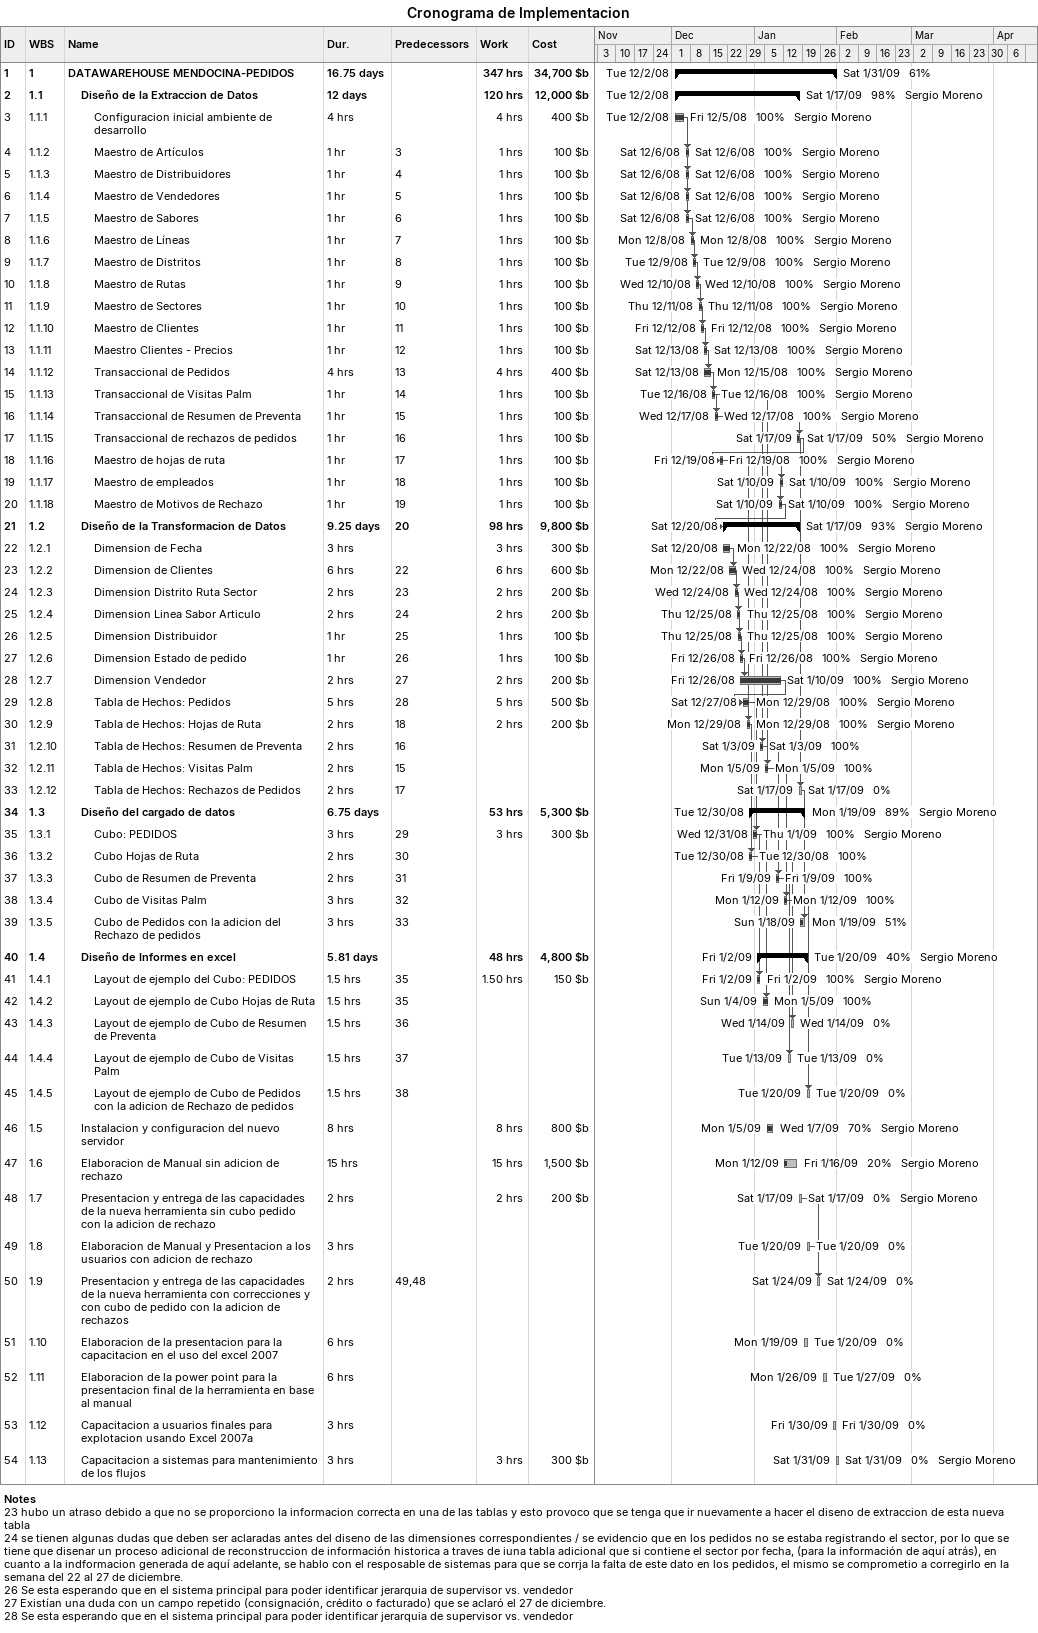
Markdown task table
Cronograma de Implementacion

| ID | WBS | Task | Duration | Start | Finish | Predecessors | Resources | % complete | Work (h) | Cost ($b) |
|---|---|---|---|---|---|---|---|---|---|---|
| 1 | 1 | **DATAWAREHOUSE MENDOCINA-PEDIDOS** | 16.75d | 2008-12-02 | 2009-01-31 |  |  | 61 | 347 | 34700 |
| 2 | 1.1 | **Diseño de la Extraccion de Datos** | 12d | 2008-12-02 | 2009-01-17 |  | Sergio Moreno | 98 | 120 | 12000 |
| 3 | 1.1.1 | Configuracion inicial ambiente de desarrollo | 4h | 2008-12-02 | 2008-12-05 |  | Sergio Moreno | 100 | 4 | 400 |
| 4 | 1.1.2 | Maestro de Artículos | 1h | 2008-12-06 | 2008-12-06 | 3 | Sergio Moreno | 100 | 1 | 100 |
| 5 | 1.1.3 | Maestro de Distribuidores | 1h | 2008-12-06 | 2008-12-06 | 4 | Sergio Moreno | 100 | 1 | 100 |
| 6 | 1.1.4 | Maestro de Vendedores | 1h | 2008-12-06 | 2008-12-06 | 5 | Sergio Moreno | 100 | 1 | 100 |
| 7 | 1.1.5 | Maestro de Sabores | 1h | 2008-12-06 | 2008-12-06 | 6 | Sergio Moreno | 100 | 1 | 100 |
| 8 | 1.1.6 | Maestro de Líneas | 1h | 2008-12-08 | 2008-12-08 | 7 | Sergio Moreno | 100 | 1 | 100 |
| 9 | 1.1.7 | Maestro de Distritos | 1h | 2008-12-09 | 2008-12-09 | 8 | Sergio Moreno | 100 | 1 | 100 |
| 10 | 1.1.8 | Maestro de Rutas | 1h | 2008-12-10 | 2008-12-10 | 9 | Sergio Moreno | 100 | 1 | 100 |
| 11 | 1.1.9 | Maestro de Sectores | 1h | 2008-12-11 | 2008-12-11 | 10 | Sergio Moreno | 100 | 1 | 100 |
| 12 | 1.1.10 | Maestro de Clientes | 1h | 2008-12-12 | 2008-12-12 | 11 | Sergio Moreno | 100 | 1 | 100 |
| 13 | 1.1.11 | Maestro Clientes - Precios | 1h | 2008-12-13 | 2008-12-13 | 12 | Sergio Moreno | 100 | 1 | 100 |
| 14 | 1.1.12 | Transaccional de Pedidos | 4h | 2008-12-13 | 2008-12-15 | 13 | Sergio Moreno | 100 | 4 | 400 |
| 15 | 1.1.13 | Transaccional de Visitas Palm | 1h | 2008-12-16 | 2008-12-16 | 14 | Sergio Moreno | 100 | 1 | 100 |
| 16 | 1.1.14 | Transaccional de Resumen de Preventa | 1h | 2008-12-17 | 2008-12-17 | 15 | Sergio Moreno | 100 | 1 | 100 |
| 17 | 1.1.15 | Transaccional de rechazos de pedidos | 1h | 2009-01-17 | 2009-01-17 | 16 | Sergio Moreno | 50 | 1 | 100 |
| 18 | 1.1.16 | Maestro de hojas de ruta | 1h | 2008-12-19 | 2008-12-19 | 17 | Sergio Moreno | 100 | 1 | 100 |
| 19 | 1.1.17 | Maestro de empleados | 1h | 2009-01-10 | 2009-01-10 | 18 | Sergio Moreno | 100 | 1 | 100 |
| 20 | 1.1.18 | Maestro de Motivos de Rechazo | 1h | 2009-01-10 | 2009-01-10 | 19 | Sergio Moreno | 100 | 1 | 100 |
| 21 | 1.2 | **Diseño de la Transformacion de Datos** | 9.25d | 2008-12-20 | 2009-01-17 | 20 | Sergio Moreno | 93 | 98 | 9800 |
| 22 | 1.2.1 | Dimension de Fecha | 3h | 2008-12-20 | 2008-12-22 |  | Sergio Moreno | 100 | 3 | 300 |
| 23 | 1.2.2 | Dimension de Clientes | 6h | 2008-12-22 | 2008-12-24 | 22 | Sergio Moreno | 100 | 6 | 600 |
| 24 | 1.2.3 | Dimension Distrito Ruta Sector | 2h | 2008-12-24 | 2008-12-24 | 23 | Sergio Moreno | 100 | 2 | 200 |
| 25 | 1.2.4 | Dimension Linea Sabor Articulo | 2h | 2008-12-25 | 2008-12-25 | 24 | Sergio Moreno | 100 | 2 | 200 |
| 26 | 1.2.5 | Dimension Distribuidor | 1h | 2008-12-25 | 2008-12-25 | 25 | Sergio Moreno | 100 | 1 | 100 |
| 27 | 1.2.6 | Dimension Estado de pedido | 1h | 2008-12-26 | 2008-12-26 | 26 | Sergio Moreno | 100 | 1 | 100 |
| 28 | 1.2.7 | Dimension Vendedor | 2h | 2008-12-26 | 2009-01-10 | 27 | Sergio Moreno | 100 | 2 | 200 |
| 29 | 1.2.8 | Tabla de Hechos: Pedidos | 5h | 2008-12-27 | 2008-12-29 | 28 | Sergio Moreno | 100 | 5 | 500 |
| 30 | 1.2.9 | Tabla de Hechos: Hojas de Ruta | 2h | 2008-12-29 | 2008-12-29 | 18 | Sergio Moreno | 100 | 2 | 200 |
| 31 | 1.2.10 | Tabla de Hechos: Resumen de Preventa | 2h | 2009-01-03 | 2009-01-03 | 16 |  | 100 |  |  |
| 32 | 1.2.11 | Tabla de Hechos: Visitas Palm | 2h | 2009-01-05 | 2009-01-05 | 15 |  | 100 |  |  |
| 33 | 1.2.12 | Tabla de Hechos: Rechazos de Pedidos | 2h | 2009-01-17 | 2009-01-17 | 17 |  | 0 |  |  |
| 34 | 1.3 | **Diseño del cargado de datos** | 6.75d | 2008-12-30 | 2009-01-19 |  | Sergio Moreno | 89 | 53 | 5300 |
| 35 | 1.3.1 | Cubo: PEDIDOS | 3h | 2008-12-31 | 2009-01-01 | 29 | Sergio Moreno | 100 | 3 | 300 |
| 36 | 1.3.2 | Cubo Hojas de Ruta | 2h | 2008-12-30 | 2008-12-30 | 30 |  | 100 |  |  |
| 37 | 1.3.3 | Cubo de Resumen de Preventa | 2h | 2009-01-09 | 2009-01-09 | 31 |  | 100 |  |  |
| 38 | 1.3.4 | Cubo de Visitas Palm | 3h | 2009-01-12 | 2009-01-12 | 32 |  | 100 |  |  |
| 39 | 1.3.5 | Cubo de Pedidos con la adicion del Rechazo de pedidos | 3h | 2009-01-18 | 2009-01-19 | 33 |  | 51 |  |  |
| 40 | 1.4 | **Diseño de Informes en excel** | 5.81d | 2009-01-02 | 2009-01-20 |  | Sergio Moreno | 40 | 48 | 4800 |
| 41 | 1.4.1 | Layout de ejemplo del Cubo: PEDIDOS | 1.5h | 2009-01-02 | 2009-01-02 | 35 | Sergio Moreno | 100 | 1.50 | 150 |
| 42 | 1.4.2 | Layout de ejemplo de Cubo Hojas de Ruta | 1.5h | 2009-01-04 | 2009-01-05 | 35 |  | 100 |  |  |
| 43 | 1.4.3 | Layout de ejemplo de Cubo de Resumen de Preventa | 1.5h | 2009-01-14 | 2009-01-14 | 36 |  | 0 |  |  |
| 44 | 1.4.4 | Layout de ejemplo de Cubo de Visitas Palm | 1.5h | 2009-01-13 | 2009-01-13 | 37 |  | 0 |  |  |
| 45 | 1.4.5 | Layout de ejemplo de Cubo de Pedidos con la adicion de Rechazo de pedidos | 1.5h | 2009-01-20 | 2009-01-20 | 38 |  | 0 |  |  |
| 46 | 1.5 | Instalacion y configuracion del nuevo servidor | 8h | 2009-01-05 | 2009-01-07 |  | Sergio Moreno | 70 | 8 | 800 |
| 47 | 1.6 | Elaboracion de Manual sin adicion de rechazo | 15h | 2009-01-12 | 2009-01-16 |  | Sergio Moreno | 20 | 15 | 1500 |
| 48 | 1.7 | Presentacion y entrega de las capacidades de la nueva herramienta sin cubo pedido con la adicion de rechazo | 2h | 2009-01-17 | 2009-01-17 |  | Sergio Moreno | 0 | 2 | 200 |
| 49 | 1.8 | Elaboracion de Manual y Presentacion a los usuarios con adicion de rechazo | 3h | 2009-01-20 | 2009-01-20 |  |  | 0 |  |  |
| 50 | 1.9 | Presentacion y entrega de las capacidades de la nueva herramienta con correcciones y con cubo de pedido con la adicion de rechazos | 2h | 2009-01-24 | 2009-01-24 | 49, 48 |  | 0 |  |  |
| 51 | 1.10 | Elaboracion de la presentacion para la capacitacion en el uso del excel 2007 | 6h | 2009-01-19 | 2009-01-20 |  |  | 0 |  |  |
| 52 | 1.11 | Elaboracion de la power point para la presentacion final de la herramienta en base al manual | 6h | 2009-01-26 | 2009-01-27 |  |  | 0 |  |  |
| 53 | 1.12 | Capacitacion a usuarios finales para explotacion usando Excel 2007a | 3h | 2009-01-30 | 2009-01-30 |  |  | 0 |  |  |
| 54 | 1.13 | Capacitacion a sistemas para mantenimiento de los flujos | 3h | 2009-01-31 | 2009-01-31 |  | Sergio Moreno | 0 | 3 | 300 |

Notes
- 23: hubo un atraso debido a que no se proporciono la informacion correcta en una de las tablas y esto provoco que se tenga que ir nuevamente a hacer el diseno de extraccion de esta nueva tabla
- 24: se tienen algunas dudas que deben ser aclaradas antes del diseno de las dimensiones correspondientes / se evidencio que en los pedidos no se estaba registrando el sector, por lo que se tiene que disenar un proceso adicional de reconstruccion de información historica a traves de iuna tabla adicional que si contiene el sector por fecha, (para la información de aquí atrás), en cuanto a la indformacion generada de aquí adelante, se hablo con el resposable de sistemas para que se corrja la falta de este dato en los pedidos, el mismo se comprometio a corregirlo en la semana del 22 al 27 de diciembre.
- 26: Se esta esperando que en el sistema principal para poder identificar jerarquia de supervisor vs. vendedor
- 27: Existían una duda con un campo repetido (consignación, crédito o facturado) que se aclaró el 27 de diciembre.
- 28: Se esta esperando que en el sistema principal para poder identificar jerarquia de supervisor vs. vendedor
